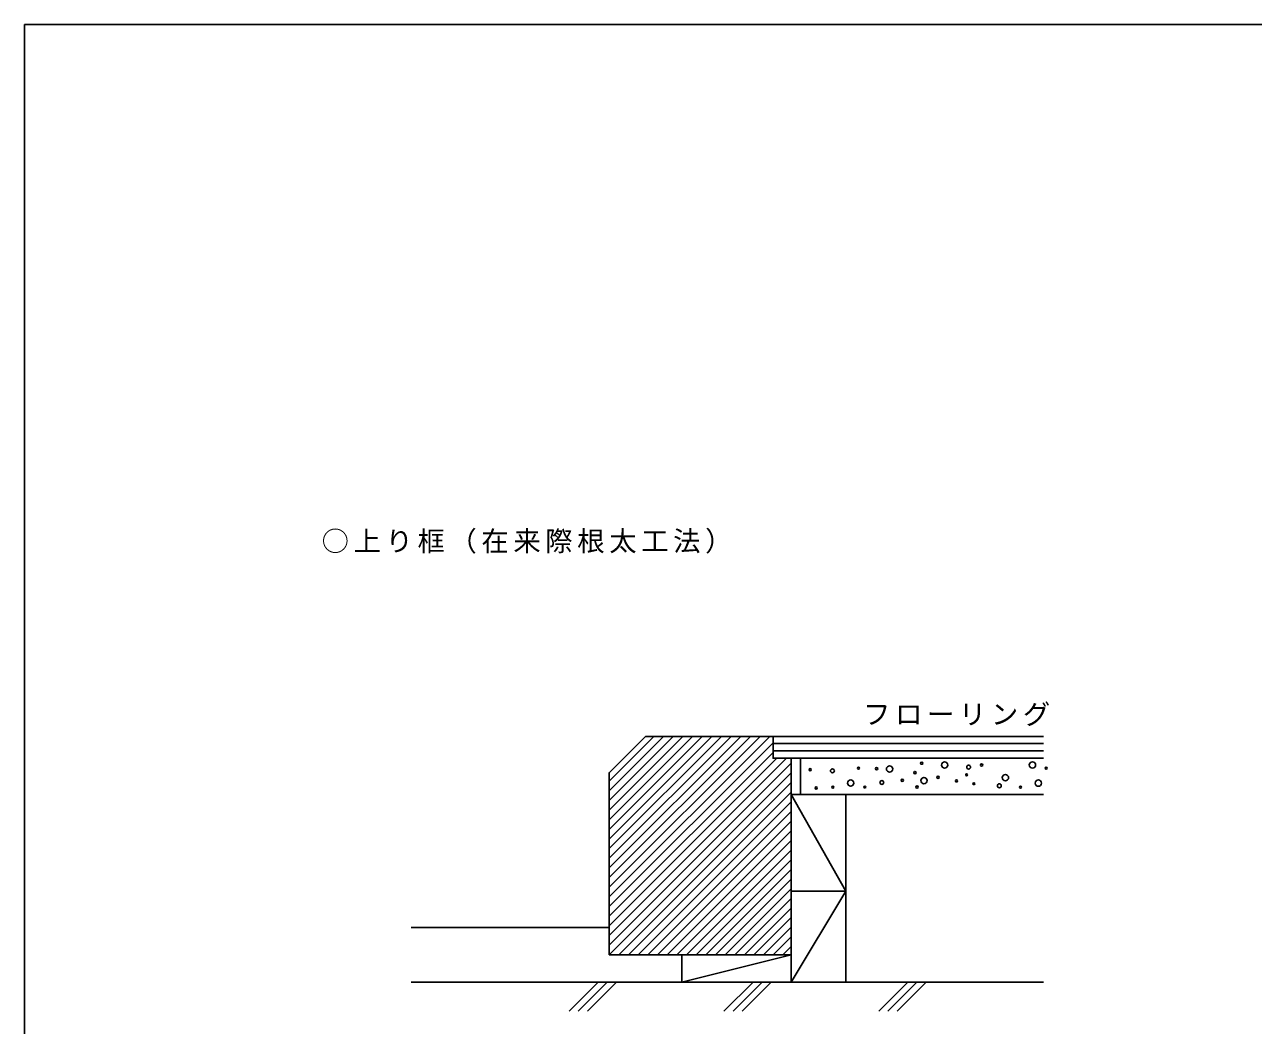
# Model space of a CAD drawing. Units: millimetres on the paper, with parts at other scales. Extents: x -138 to 137, y -97 to 95.
# Drawn here: x -137.5 to -2.6, y -14.8 to 95 of the extents above; entities that cross this region are included whole.
import ezdxf

# ---------------------------------------------------------------- set-up
doc = ezdxf.new("R2010")
doc.units = ezdxf.units.MM
for name, color, linetype in [('1-0_中心線', 7, 'Continuous'), ('1-1_中線', 6, 'Continuous'), ('1-2_太線１', 7, 'Continuous'), ('F-3_太線２', 7, 'Continuous')]:
    doc.layers.add(name, color=color, linetype=linetype)
doc.styles.add('ＭＳ ゴシック', font='')
doc.styles.get('ＭＳ ゴシック').set_extended_font_data('MS Gothic')

msp = doc.modelspace()

# ---------------------------------------------------------------- linework, layer by layer
at = {"layer": '1-0_中心線'}
for p, q in [((-55.34, 16.896), (-55.34, 14.496)), ((-25.634, 14.496), (-55.34, 14.496)), ((-53.34, -7.104), (-53.34, 14.496)), ((-73.34, -7.104), (-65.34, -7.104)), ((-65.34, -7.104), (-53.34, -7.104))]:
    msp.add_line(p, q, dxfattribs=at)
msp.add_lwpolyline([(-73.34, -7.104), (-73.34, 12.896), (-69.34, 16.896)], dxfattribs=at)
at = {"layer": '1-1_中線'}
msp.add_line((-73.34, -7.104), (-53.34, -7.104), dxfattribs=at)
msp.add_lwpolyline([(-53.34, 14.496), (-55.34, 14.496), (-55.34, 16.896)], dxfattribs=at)
at = {"layer": '1-2_太線１'}
for p, q in [((-73.34, 11.987), (-68.431, 16.896)), ((-73.34, 10.927), (-67.371, 16.896)), ((-73.34, 9.866), (-66.31, 16.896)), ((-73.34, 8.805), (-65.25, 16.896)), ((-73.34, 7.745), (-64.189, 16.896)), ((-73.34, 6.684), (-63.128, 16.896)), ((-73.34, 5.623), (-62.068, 16.896)), ((-73.34, 4.563), (-61.007, 16.896)), ((-73.34, 3.502), (-59.946, 16.896)), ((-73.34, 2.441), (-58.886, 16.896)), ((-73.34, 1.381), (-57.825, 16.896)), ((-73.34, 0.32), (-56.764, 16.896)), ((-73.34, -0.74), (-55.704, 16.896)), ((-73.34, -1.801), (-55.34, 16.199)), ((-55.34, 16.896), (-69.34, 16.896)), ((-25.634, 16.896), (-55.34, 16.896)), ((-73.34, -2.862), (-55.34, 15.138)), ((-25.634, 16.096), (-55.34, 16.096)), ((-25.634, 15.296), (-55.34, 15.296)), ((-73.34, -3.922), (-54.922, 14.496)), ((-73.34, -4.983), (-53.861, 14.496)), ((-73.34, -6.044), (-53.34, 13.956)), ((-25.634, 14.496), (-52.34, 14.496)), ((-52.34, 10.496), (-52.34, 14.496)), ((-73.34, -7.104), (-53.34, 12.896)), ((-72.279, -7.104), (-53.34, 11.835)), ((-71.218, -7.104), (-53.34, 10.774)), ((-70.158, -7.104), (-53.34, 9.714)), ((-47.34, 10.496), (-53.34, 10.496)), ((-53.34, 10.496), (-53.34, -10.104)), ((-25.634, 10.496), (-52.34, 10.496)), ((-47.34, -10.104), (-47.34, 10.496)), ((-69.097, -7.104), (-53.34, 8.653)), ((-68.036, -7.104), (-53.34, 7.592)), ((-66.976, -7.104), (-53.34, 6.532)), ((-65.915, -7.104), (-53.34, 5.471)), ((-64.854, -7.104), (-53.34, 4.41)), ((-63.794, -7.104), (-53.34, 3.35)), ((-62.733, -7.104), (-53.34, 2.289)), ((-61.672, -7.104), (-53.34, 1.228)), ((-60.612, -7.104), (-53.34, 0.168)), ((-59.551, -7.104), (-53.34, -0.893)), ((-53.34, -0.104), (-47.34, -0.104)), ((-58.49, -7.104), (-53.34, -1.954)), ((-57.43, -7.104), (-53.34, -3.014)), ((-95.061, -4.104), (-73.34, -4.104)), ((-73.34, -4.104), (-73.34, -7.104)), ((-56.369, -7.104), (-53.34, -4.075)), ((-55.308, -7.104), (-53.34, -5.136)), ((-54.248, -7.104), (-53.34, -6.196)), ((-65.34, -10.104), (-53.34, -7.104)), ((-65.34, -10.104), (-65.34, -7.104)), ((-53.34, -7.104), (-53.34, -10.104)), ((-53.34, -10.104), (-95.061, -10.104)), ((-95.061, -10.104), (-25.634, -10.104)), ((-74.545, -10.104), (-77.732, -13.291)), ((-76.732, -13.291), (-73.545, -10.104)), ((-75.732, -13.291), (-72.545, -10.104)), ((-57.538, -10.104), (-60.725, -13.291)), ((-59.725, -13.291), (-56.538, -10.104)), ((-58.725, -13.291), (-55.538, -10.104)), ((-53.34, -10.104), (-47.34, -10.104)), ((-40.532, -10.104), (-43.718, -13.291)), ((-42.718, -13.291), (-39.532, -10.104)), ((-41.718, -13.291), (-38.532, -10.104))]:
    msp.add_line(p, q, dxfattribs=at)
msp.add_lwpolyline([(-53.34, 10.496), (-47.34, -0.104), (-53.34, -10.104)], dxfattribs=at)
for centre, radius in [((-45.955, 13.401), 0.124), ((-42.542, 13.31), 0.346), ((-39.004, 13.946), 0.124), ((-36.5, 13.747), 0.346), ((-33.86, 13.517), 0.214), ((-32.438, 13.739), 0.124), ((-26.847, 13.752), 0.346), ((-25.347, 13.398), 0.124), ((-51.264, 13.229), 0.124), ((-48.82, 13.104), 0.214), ((-43.972, 13.35), 0.124), ((-41.15, 12.078), 0.124), ((-39.759, 12.912), 0.124), ((-38.766, 12.038), 0.346), ((-37.216, 12.396), 0.124), ((-34.082, 12.673), 0.0998), ((-29.817, 12.358), 0.346), ((-50.6, 11.237), 0.124), ((-48.779, 11.325), 0.114), ((-46.807, 11.762), 0.346), ((-45.263, 11.325), 0.0998), ((-43.392, 11.823), 0.214), ((-39.521, 11.323), 0.124), ((-35.193, 12.006), 0.124), ((-33.282, 11.695), 0.0998), ((-30.484, 11.469), 0.214), ((-28.17, 11.322), 0.114), ((-26.199, 11.759), 0.346)]:
    msp.add_circle(centre, radius, dxfattribs=at)
at = {"layer": 'F-3_太線２', "color": 3}
for q in [(137.467, 95.05), (-137.533, -94.95)]:
    msp.add_line((-137.533, 95.05), q, dxfattribs=at)

# ---------------------------------------------------------------- texts
at = {"layer": '1-0_中心線', "insert": (-104.91, 36.941), "char_height": 2.199, "attachment_point": 7, "rotation": 0.018, "style": 'ＭＳ ゴシック'}
msp.add_mtext('\\T1.17;○上り框（在来際根太工法）', dxfattribs=at)
at = {"layer": '1-0_中心線', "insert": (-45.447, 18.016), "char_height": 2.199, "attachment_point": 7, "style": 'ＭＳ ゴシック'}
msp.add_mtext('\\T1.17;フローリング', dxfattribs=at)

doc.saveas('drawing.dxf')
